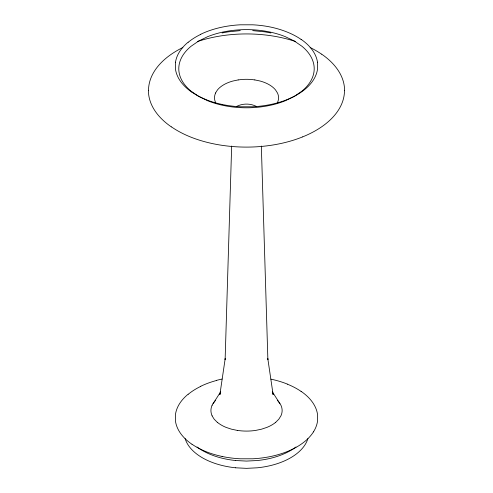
<?xml version="1.0" encoding="UTF-8"?>
<svg xmlns="http://www.w3.org/2000/svg" width="493" height="493" viewBox="0 0 493 493"><rect width="100%" height="100%" fill="white"/><g stroke="black" fill="none" stroke-linecap="round" stroke-linejoin="round"><path stroke-width="0.74" d="M231.661 146.027L225.122 359.619L225.202 358.547L219.878 394.64L220.691 391.99M175.508 62.204L175.508 69.377A71.343 41.19 0 0 0 181.917 83.181A71.257 41.141 0 0 0 191.931 92.234M215.527 92.998L217.438 89.966A31.953 18.451 0 0 1 232.918 81.031L238.199 79.909M212.082 405.209L220.55 391.984M213.019 403.496L215.644 400.248M275.686 422.328L278.791 419.223L280.918 415.858A35.601 20.552 0 0 0 280.918 405.209L272.45 391.984M236.424 106.519C242.574 103.277 250.426 103.277 256.576 106.519M285.33 100.72L294.37 96.338L301.956 91.119A67.72 39.095 0 0 0 301.962 46.28L294.37 41.061L285.33 36.685A67.72 39.095 0 0 0 207.652 36.673L198.63 41.061L191.044 46.28A67.72 39.095 0 0 0 191.007 91.119L198.63 96.338L207.67 100.72M222.127 32.951L228.056 31.872L240.288 30.621M252.712 30.621L264.944 31.872L270.873 32.951M235.672 460.53L246.5 461.078L257.328 460.53A62.334 35.989 0 0 0 295.966 446.991M235.672 467.802L246.5 468.35L257.328 467.802A62.334 35.989 0 0 0 307.903 438.604M254.801 79.909L260.051 81.012A31.953 18.451 0 0 1 275.532 89.954L277.473 92.998A32.033 18.494 0 0 1 277.473 102.581M237.275 430.401L231.439 429.175L226.065 427.382A35.601 20.552 0 0 1 217.364 422.322M217.314 422.328L214.209 419.223L212.082 415.858M277.356 400.248L279.981 403.496M272.309 391.99L273.122 394.64L267.798 358.547L267.878 359.619L261.339 146.027M317.492 62.204L317.492 69.377A71.343 41.19 0 0 1 313.462 79.86A71.257 41.141 0 0 1 304.871 89.387A71.183 41.098 0 0 1 287.37 99.494M235.691 467.802A62.334 35.989 0 0 1 185.121 438.604M235.691 460.53A62.334 35.989 0 0 1 197.052 446.991M205.735 451.508A71.183 41.098 0 0 1 192.017 444.248M188.234 394.271A71.183 41.098 0 0 1 200.799 386.352M287.37 384.164A71.183 41.098 0 0 1 301.087 391.417M313.468 431.874A71.257 41.141 0 0 1 304.871 441.401A71.183 41.098 0 0 1 287.37 451.508A71.257 41.141 0 0 1 276.635 455.082A71.343 41.19 0 0 1 252.712 458.792L240.288 458.792A71.343 41.19 0 0 1 222.084 456.463M222.127 456.456A71.257 41.141 0 0 1 205.624 451.496M191.931 444.248A71.257 41.141 0 0 1 181.929 435.19A71.343 41.19 0 0 1 175.508 421.392L175.508 414.219A71.343 41.19 0 0 1 179.538 403.705A71.257 41.141 0 0 1 188.141 394.197M200.694 386.29A71.257 41.141 0 0 1 216.384 380.516M270.891 379.142A71.257 41.141 0 0 1 287.388 384.102M301.087 391.35A71.257 41.141 0 0 1 311.083 400.408A71.343 41.19 0 0 1 317.492 414.194L317.492 421.392A71.343 41.19 0 0 1 313.462 431.874M216.341 380.423A71.343 41.19 0 0 1 222.084 379.049M275.698 422.322A35.601 20.552 0 0 1 266.941 427.376L261.561 429.175L255.725 430.401A35.601 20.552 0 0 1 237.312 430.389M212.144 415.858A35.601 20.552 0 0 1 212.144 405.209M215.601 102.581A32.033 18.494 0 0 1 215.601 92.998M238.236 79.934A32.033 18.494 0 0 1 254.838 79.934M302.702 136.857A97.879 56.51 0 0 0 326.76 122.967A98.033 56.596 0 0 0 344.484 90.521M302.671 136.875A98.033 56.596 0 0 1 190.243 136.875A97.879 56.51 0 0 1 171.441 126.88M171.348 126.886A98.033 56.596 0 0 1 148.424 90.521M148.516 90.521A98.033 56.596 0 0 1 166.233 58.069A97.879 56.51 0 0 1 182.866 47.501M197.539 41.511A98.033 56.596 0 0 1 295.547 41.511M321.652 54.156A98.033 56.596 0 0 1 344.576 90.521M310.134 47.501A97.879 56.51 0 0 1 321.559 54.156M285.318 100.732A67.72 39.095 0 0 1 207.652 100.732M205.735 99.494A71.183 41.098 0 0 1 192.017 92.234M188.234 42.256A71.183 41.098 0 0 1 200.799 34.337M301.087 39.409A71.183 41.098 0 0 0 287.37 32.15A71.257 41.141 0 0 0 270.891 27.127A71.343 41.19 0 0 0 252.755 24.804L240.288 24.804A71.343 41.19 0 0 0 216.384 28.502A71.257 41.141 0 0 0 200.694 34.276M287.388 99.481A71.257 41.141 0 0 1 276.635 103.068A71.343 41.19 0 0 1 252.712 106.778L240.288 106.778A71.343 41.19 0 0 1 222.084 104.454M222.127 104.442A71.257 41.141 0 0 1 205.624 99.481M188.141 42.182A71.257 41.141 0 0 0 179.551 51.71A71.343 41.19 0 0 0 175.508 62.18M301.087 39.335A71.257 41.141 0 0 1 311.083 48.394A71.343 41.19 0 0 1 317.492 62.18"/></g></svg>
